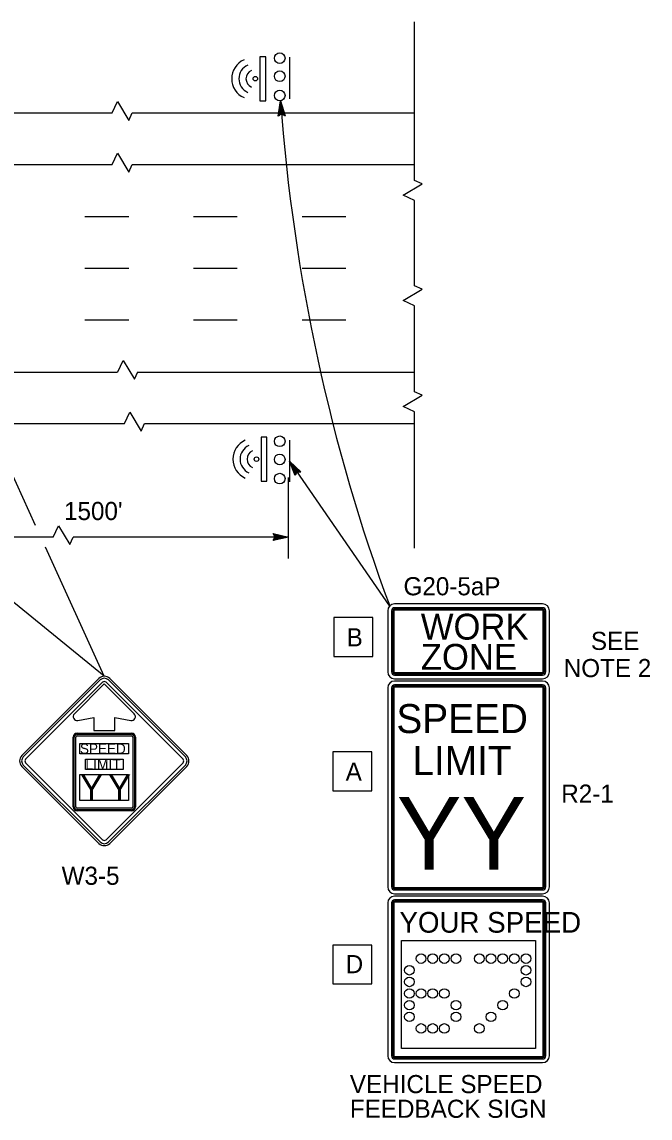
# Model space of a CAD drawing. Extents: x -893 to 867, y -474 to 712.
# Drawn here: x -244.7 to -2.1, y -170.9 to 252.4 of the extents above; entities that cross this region are included whole.
import ezdxf

# ---------------------------------------------------------------- set-up
doc = ezdxf.new("R2010")
doc.units = 0
for name, color, linetype in [('56 Stage 3 Anno', 7, 'Continuous'), ('57 Undefined', 7, 'Continuous'), ('60 Nongeo Data', 7, 'Continuous')]:
    doc.layers.add(name, color=color, linetype=linetype)

msp = doc.modelspace()

# ---------------------------------------------------------------- linework, layer by layer
at = {"layer": '56 Stage 3 Anno'}
for p, q in [((-239.38, 57.89), (-316.23, 226.52)), ((-141.39, 82.82), (-102.69, 26.78)), ((-141.67, 45.16), (-141.67, 76.43)), ((-232.63, 53.47), (-316.23, 53.47)), ((-141.67, 53.47), (-224.87, 53.47)), ((-146.87, 53.47), (-147.67, 54.81)), ((-147.67, 54.81), (-147.67, 54.81)), ((-147.67, 54.81), (-141.67, 53.47)), ((-141.67, 53.47), (-147.67, 52.14)), ((-147.67, 52.14), (-146.87, 53.47)), ((-147.67, 52.14), (-147.67, 52.14)), ((-147.45, 54.45), (-143.05, 53.47)), ((-143.06, 53.46), (-147.44, 52.5)), ((-144.43, 53.47), (-147.26, 52.84)), ((-147.22, 54.09), (-144.43, 53.47)), ((-147.04, 53.75), (-145.81, 53.47)), ((-145.81, 53.47), (-147.02, 53.2)), ((-141.67, 53.47), (-141.67, 53.47)), ((-212.85, -0.33), (-275.57, 50.67)), ((-212.85, -0.33), (-235.6, 49.58))]:
    msp.add_line(p, q, dxfattribs=at)
msp.add_lwpolyline([(-232.63, 53.47), (-230.52, 57.82), (-226.15, 50.53), (-224.87, 53.47)], dxfattribs=at)
msp.add_ellipse((224.1, 246.6), major_axis=(-42.08, 518.39), ratio=0.710856, start_param=1.560605, end_param=1.950172, dxfattribs=at)
at = {"layer": '57 Undefined'}
for points in [[(-124.2, 22.33), (-124.2, 7.33), (-109.2, 7.33), (-109.2, 22.33)], [(-222.25, -26.28), (-203.45, -26.28), (-203.45, -30.28), (-222.25, -30.28)], [(-124.56, -29.54), (-124.56, -44.54), (-109.56, -44.54), (-109.56, -29.54)], [(-220.17, -32.28), (-205.53, -32.28), (-205.53, -36.28), (-220.17, -36.28)], [(-222.25, -38.28), (-203.45, -38.28), (-203.45, -48.28), (-222.25, -48.28)], [(-124.56, -104.11), (-124.56, -119.11), (-109.56, -119.11), (-109.56, -104.11)]]:
    msp.add_lwpolyline(points, close=True, dxfattribs=at)
at = {"layer": '60 Nongeo Data'}
for p, q in [((-93.04, 191.19), (-93.04, 252.41)), ((-141.39, 238.84), (-141.39, 222.77)), ((-366.07, 217.32), (-209.84, 217.32)), ((-202.08, 217.32), (-93.04, 217.32)), ((-366.07, 197.32), (-209.84, 197.32)), ((-202.08, 197.32), (-93.04, 197.32)), ((-93.04, 150.52), (-93.04, 183.43)), ((-220.34, 177.32), (-203.42, 177.32)), ((-178.42, 177.32), (-161.5, 177.32)), ((-136.5, 177.32), (-119.58, 177.32)), ((-220.34, 157.32), (-203.42, 157.32)), ((-178.42, 157.32), (-161.5, 157.32)), ((-136.5, 157.32), (-119.58, 157.32)), ((-93.04, 109.54), (-93.04, 142.76)), ((-220.34, 137.32), (-203.42, 137.32)), ((-178.42, 137.32), (-161.5, 137.32)), ((-136.5, 137.32), (-119.58, 137.32)), ((-363.89, 117.12), (-207.76, 117.12)), ((-199.99, 117.12), (-93.04, 117.12)), ((-93.04, 49.13), (-93.04, 101.78)), ((-361.3, 97.32), (-205.08, 97.32)), ((-197.32, 97.32), (-93.04, 97.32)), ((-141.39, 90.86), (-141.39, 74.78)), ((-244.67, -30.9), (-214.97, -1.21)), ((-244.14, -31.43), (-214.44, -1.74)), ((-243.26, -32.32), (-213.56, -2.62)), ((-212.85, -3.28), (-224.41, -14.84)), ((-201.33, -14.79), (-212.85, -3.28)), ((-212.14, -2.62), (-182.45, -32.32)), ((-211.26, -1.74), (-181.56, -31.43)), ((-210.73, -1.21), (-181.03, -30.9)), ((-223.07, -17.37), (-216.85, -16.28)), ((-216.85, -16.28), (-216.85, -21.28)), ((-208.85, -21.28), (-208.85, -16.28)), ((-208.85, -16.28), (-202.63, -17.37)), ((-201.29, -14.84), (-201.33, -14.79)), ((-224.85, -50.78), (-224.85, -23.78)), ((-224.48, -50.78), (-224.48, -23.78)), ((-223.85, -50.78), (-223.85, -23.78)), ((-223.35, -22.28), (-202.35, -22.28)), ((-223.35, -22.65), (-202.35, -22.65)), ((-223.35, -23.28), (-202.35, -23.28)), ((-216.85, -21.28), (-208.85, -21.28)), ((-201.85, -23.78), (-201.85, -50.78)), ((-201.23, -23.78), (-201.23, -50.78)), ((-200.85, -23.78), (-200.85, -50.78)), ((-213.56, -63.43), (-243.26, -33.73)), ((-182.45, -33.73), (-212.14, -63.43)), ((-214.97, -64.85), (-244.67, -35.15)), ((-214.44, -64.32), (-244.14, -34.62)), ((-181.56, -34.62), (-211.26, -64.32)), ((-181.03, -35.15), (-210.73, -64.85)), ((-202.35, -51.28), (-223.35, -51.28)), ((-202.35, -51.9), (-223.35, -51.9)), ((-202.35, -52.28), (-223.35, -52.28))]:
    msp.add_line(p, q, dxfattribs=at)
for points in [[(-152.77, 238.96), (-152.77, 221.97), (-150.48, 221.97), (-150.48, 238.96)], [(-145.69, 215.98), (-144.81, 221.97), (-143.07, 216.18), (-143.43, 216.36), (-144.7, 220.6), (-145.36, 216.22), (-145.02, 216.45), (-144.61, 219.26), (-143.79, 216.54), (-144.16, 216.73), (-144.51, 217.9), (-144.69, 216.68), (-144.43, 216.87), (-143.07, 216.18), (-144.43, 216.87)], [(-152.32, 92.03), (-152.32, 75.04), (-150.03, 75.04), (-150.03, 92.03)], [(-139.12, 77.21), (-141.39, 82.82), (-136.96, 78.7), (-137.36, 78.68), (-140.61, 81.69), (-138.95, 77.58), (-138.78, 77.95), (-139.85, 80.58), (-137.77, 78.65), (-138.18, 78.63), (-139.07, 79.46), (-138.61, 78.32), (-138.48, 78.61), (-136.96, 78.7), (-138.48, 78.61)], [(-98.03, -102.38), (-46.36, -102.38), (-46.36, -144.09), (-98.03, -144.09)]]:
    msp.add_lwpolyline(points, close=True, dxfattribs=at)
for points in [[(-209.84, 217.32), (-207.73, 221.67), (-203.36, 214.38), (-202.08, 217.32)], [(-209.84, 197.32), (-207.73, 201.67), (-203.36, 194.38), (-202.08, 197.32)], [(-93.04, 183.43), (-97.39, 185.54), (-90.1, 189.92), (-93.04, 191.19)], [(-93.04, 142.76), (-97.39, 144.87), (-90.1, 149.24), (-93.04, 150.52)], [(-207.66, 117.32), (-205.55, 121.67), (-201.17, 114.38), (-199.9, 117.32)], [(-93.04, 101.78), (-97.39, 103.89), (-90.1, 108.27), (-93.04, 109.54)], [(-205.08, 97.32), (-202.97, 101.67), (-198.59, 94.38), (-197.32, 97.32)], [(-43.59, 27.6), (-100.76, 27.6)], [(-43.59, 26.17), (-100.76, 26.17)], [(-43.59, 25.7), (-100.76, 25.7)], [(-103.38, 24.98), (-103.38, 1.36)], [(-101.95, 24.98), (-101.95, 1.36)], [(-101.48, 24.98), (-101.48, 1.36)], [(-101, 25.22), (-101, 1.35)], [(-43.59, 25.22), (-101, 25.22)], [(-43.35, 1.12), (-43.35, 24.98)], [(-42.87, 1.34), (-42.87, 24.98)], [(-42.4, 1.36), (-42.4, 24.98)], [(-40.97, 1.36), (-40.97, 24.98)], [(-100.76, 1.12), (-43.35, 1.12)], [(-100.76, 0.65), (-43.59, 0.65)], [(-100.76, 0.17), (-43.59, 0.17)], [(-100.76, -1.26), (-43.59, -1.26)], [(-43.59, -2.18), (-100.76, -2.18)], [(-43.59, -3.6), (-100.76, -3.6)], [(-43.59, -4.08), (-100.76, -4.08)], [(-103.38, -4.79), (-103.38, -81.66)], [(-101.95, -4.79), (-101.95, -81.66)], [(-101.48, -4.79), (-101.48, -81.66)], [(-101, -4.78), (-101, -81.67)], [(-43.59, -4.56), (-100.76, -4.56)], [(-43.35, -81.67), (-43.35, -4.79)], [(-42.87, -81.68), (-42.87, -4.79)], [(-42.4, -81.66), (-42.4, -4.79)], [(-40.97, -81.66), (-40.97, -4.79)], [(-100.76, -81.9), (-43.58, -81.9)], [(-100.76, -82.37), (-43.59, -82.37)], [(-100.76, -82.85), (-43.59, -82.85)], [(-100.76, -84.28), (-43.59, -84.28)], [(-103.38, -87.86), (-103.38, -146.91)], [(-101.95, -87.86), (-101.95, -146.91)], [(-101.48, -87.86), (-101.48, -146.91)], [(-101, -87.84), (-101, -146.92)], [(-43.59, -85.24), (-100.76, -85.24)], [(-43.59, -86.67), (-100.76, -86.67)], [(-43.59, -87.14), (-100.76, -87.14)], [(-43.59, -87.62), (-100.76, -87.62)], [(-43.35, -146.92), (-43.35, -87.86)], [(-42.87, -146.93), (-42.87, -87.86)], [(-42.4, -146.91), (-42.4, -87.86)], [(-40.97, -146.91), (-40.97, -87.86)], [(-100.76, -147.15), (-43.58, -147.15)], [(-100.76, -147.63), (-43.59, -147.63)], [(-100.76, -148.1), (-43.59, -148.1)], [(-100.76, -149.53), (-43.59, -149.53)]]:
    msp.add_lwpolyline(points, dxfattribs=at)
for centre, radius in [((-145.1, 238.43), 2.06), ((-145.1, 231.43), 2.06), ((-154.53, 230.47), 0.865), ((-145.1, 224.01), 2.06), ((-145.1, 90.44), 2.06), ((-145.1, 83.44), 2.06), ((-154.08, 83.54), 0.865), ((-145.1, 76.02), 2.06), ((-90.52, -109.34), 1.86), ((-86.02, -109.34), 1.86), ((-81.52, -109.34), 1.86), ((-77.02, -109.34), 1.86), ((-68.02, -109.34), 1.86), ((-63.52, -109.34), 1.86), ((-59.02, -109.34), 1.86), ((-54.52, -109.34), 1.86), ((-50.02, -109.34), 1.86), ((-95.02, -113.84), 1.86), ((-50.02, -113.84), 1.86), ((-95.02, -118.34), 1.86), ((-50.02, -118.34), 1.86), ((-95.02, -122.84), 1.86), ((-90.52, -122.84), 1.86), ((-86.02, -122.84), 1.86), ((-81.52, -122.84), 1.86), ((-54.52, -122.84), 1.86), ((-95.02, -127.34), 1.86), ((-77.02, -127.34), 1.86), ((-59.02, -127.34), 1.86), ((-95.02, -131.84), 1.86), ((-77.02, -131.84), 1.86), ((-63.52, -131.84), 1.86), ((-90.52, -136.34), 1.86), ((-86.02, -136.34), 1.86), ((-81.52, -136.34), 1.86), ((-68.02, -136.34), 1.86)]:
    msp.add_circle(centre, radius, dxfattribs=at)
for centre, radius, start, end in [((-155.63, 230.47), 8.01, 114.1373, 245.8627), ((-155.13, 230.47), 5.76, 114.1373, 245.8627), ((-154.63, 230.47), 3.51, 114.1373, 245.8627), ((-155.18, 83.54), 8.01, 114.1373, 245.8627), ((-154.68, 83.54), 5.76, 114.1373, 245.8627), ((-154.18, 83.54), 3.51, 114.1373, 245.8627), ((-100.76, 24.98), 2.62, 90, 180), ((-100.76, 24.98), 1.19, 90, 180), ((-100.76, 24.98), 0.714, 90, 180), ((-43.59, 24.98), 2.62, 360, 90), ((-43.59, 24.98), 1.19, 360, 90), ((-43.59, 24.98), 0.714, 360, 90), ((-43.59, 24.98), 0.238, 360, 90), ((-43.59, 24.98), 0.238, 0, 90), ((-100.76, 1.36), 2.62, 180, 270), ((-100.76, 1.36), 1.19, 180, 270), ((-100.76, 1.36), 0.714, 180, 270), ((-100.76, 1.36), 0.238, 180, 270), ((-100.76, 1.36), 0.238, 180, 270), ((-43.59, 1.36), 0.714, 270, 360), ((-43.59, 1.36), 1.19, 270, 360), ((-43.59, 1.36), 2.62, 270, 360), ((-212.85, -3.33), 3, 45, 135), ((-212.85, -3.33), 2.25, 45, 135), ((-212.85, -3.33), 1, 45, 135), ((-100.76, -4.79), 2.62, 90, 180), ((-100.76, -4.79), 1.19, 90, 180), ((-100.76, -4.79), 0.714, 90, 180), ((-43.59, -4.79), 2.62, 360, 90), ((-43.59, -4.79), 1.19, 360, 90), ((-43.59, -4.79), 0.714, 360, 90), ((-100.76, -4.79), 0.238, 90, 180), ((-100.76, -4.79), 0.238, 90, 180), ((-43.59, -4.79), 0.238, 360, 90), ((-43.59, -4.79), 0.238, 0, 90), ((-223.35, -15.9), 1.5, 135, 280.6197), ((-202.35, -15.9), 1.5, 259.3803, 45), ((-223.35, -23.78), 1.5, 90, 180), ((-223.35, -23.78), 1.12, 90, 180), ((-223.35, -23.78), 0.5, 90, 180), ((-202.35, -23.78), 1.5, 0, 90), ((-202.35, -23.78), 1.12, 0, 90), ((-202.35, -23.78), 0.5, 0, 90), ((-242.55, -33.03), 3, 135, 225), ((-242.55, -33.03), 2.25, 135, 225), ((-242.55, -33.03), 1, 135, 225), ((-183.15, -33.03), 1, 315, 45), ((-183.15, -33.03), 2.25, 315, 45), ((-183.15, -33.03), 3, 315, 45), ((-223.35, -50.78), 1.5, 180, 270), ((-223.35, -50.78), 1.12, 180, 270), ((-223.35, -50.78), 0.5, 180, 270), ((-202.35, -50.78), 1.5, 270, 0), ((-202.35, -50.78), 0.5, 270, 0), ((-202.35, -50.78), 1.12, 270, 0), ((-212.85, -62.72), 1, 225, 315), ((-212.85, -62.72), 3, 225, 315), ((-212.85, -62.72), 2.25, 225, 315), ((-100.76, -81.66), 2.62, 180, 270), ((-100.76, -81.66), 1.19, 180, 270), ((-100.76, -81.66), 0.714, 180, 270), ((-100.76, -81.66), 0.238, 180, 270), ((-100.76, -81.66), 0.238, 180, 270), ((-43.59, -81.66), 0.714, 270, 360), ((-43.59, -81.66), 1.19, 270, 360), ((-43.59, -81.66), 2.62, 270, 360), ((-43.59, -81.66), 0.238, 270, 360), ((-43.59, -81.66), 0.238, 270, 360), ((-100.76, -87.86), 2.62, 90, 180), ((-100.76, -87.86), 1.19, 90, 180), ((-100.76, -87.86), 0.714, 90, 180), ((-100.76, -87.86), 0.238, 90, 180), ((-100.76, -87.86), 0.238, 90, 180), ((-43.59, -87.86), 2.62, 360, 90), ((-43.59, -87.86), 1.19, 360, 90), ((-43.59, -87.86), 0.714, 360, 90), ((-43.59, -87.86), 0.238, 360, 90), ((-43.59, -87.86), 0.238, 0, 90), ((-100.76, -146.91), 2.62, 180, 270), ((-100.76, -146.91), 1.19, 180, 270), ((-100.76, -146.91), 0.714, 180, 270), ((-100.76, -146.91), 0.238, 180, 270), ((-100.76, -146.91), 0.238, 180, 270), ((-43.59, -146.91), 0.714, 270, 360), ((-43.59, -146.91), 1.19, 270, 360), ((-43.59, -146.91), 2.62, 270, 360), ((-43.59, -146.91), 0.238, 270, 360), ((-43.59, -146.91), 0.238, 270, 360)]:
    msp.add_arc(centre, radius, start, end, dxfattribs=at)

# ---------------------------------------------------------------- texts
at = {"layer": '57 Undefined'}
for s, height, p in [("1500'", 7, (-228.42, 60.02)), ('G20-5aP', 7, (-97.31, 30.96)), ('WORK', 10, (-90.62, 13.84)), ('B', 7, (-119.28, 11.24)), ('SEE', 7, (-24.93, 9.86)), ('ZONE', 10, (-90.62, 2.19)), ('NOTE 2', 7, (-35.42, -0.64)), ('SPEED', 11.2, (-100.04, -22.26)), ('LIMIT', 11.2, (-93.88, -38.49)), ('A', 7, (-119.64, -40.63)), ('R2-1', 7, (-36.39, -49.13)), ('YY', 28, (-99.91, -74.99)), ('W3-5', 7, (-229.34, -80.86)), ('YOUR SPEED', 8, (-98.87, -99.35)), ('D', 7, (-119.64, -114.99)), ('VEHICLE SPEED', 7, (-118.02, -161.32)), ('FEEDBACK SIGN', 7, (-118.02, -170.85))]:
    msp.add_text(s, height=height, dxfattribs=at).set_placement(p)
at = {"layer": '60 Nongeo Data'}
for s, height, p in [('SPEED', 3.9, (-222.25, -30.23)), ('LIMIT', 4, (-220.17, -36.28)), ('Y', 10, (-222.25, -48.27)), ('Y', 10, (-211.46, -48.25))]:
    msp.add_text(s, height=height, dxfattribs=at).set_placement(p)

doc.saveas('drawing.dxf')
